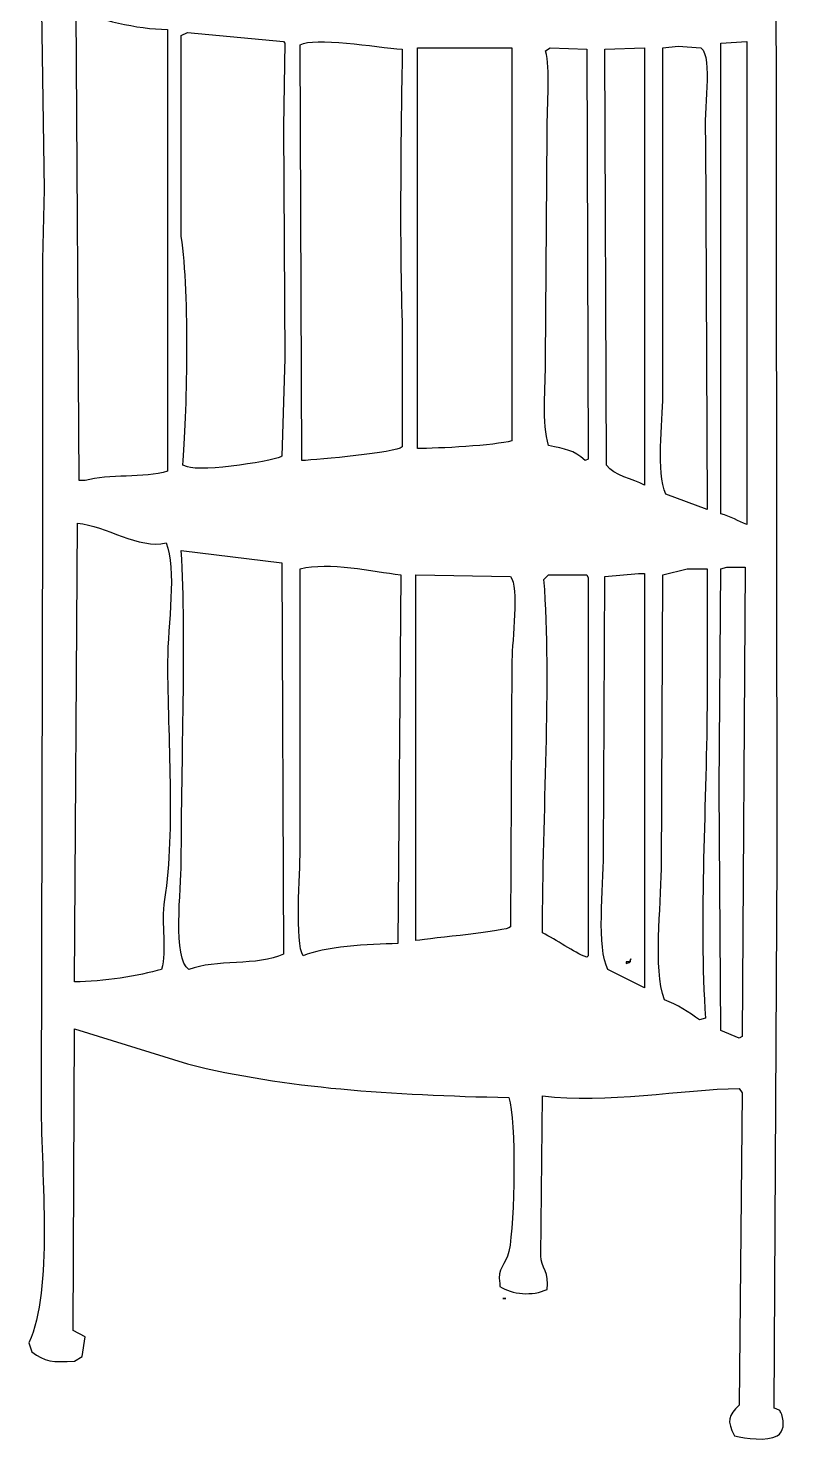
# Model space of a CAD drawing. Header units: centimetres. Extents: x -2.8 to 2.8, y -10.4 to 10.4.
# Drawn here: x -2.8 to 2.81, y -10.37 to 0.11 of the extents above; entities that cross this region are included whole.
import ezdxf

# ---------------------------------------------------------------- set-up
doc = ezdxf.new("R2010")
doc.units = ezdxf.units.CM
doc.header["$MEASUREMENT"] = 0
doc.layers.add('Camada 1', color=7, linetype='Continuous')

msp = doc.modelspace()

# ---------------------------------------------------------------- linework, layer by layer
at = {"layer": 'Camada 1'}
for points, knots in [([(-2.45711, -7.30795), (-2.45711, -7.30795), (-2.46841, -9.54431), (-2.46841, -9.54431), (-2.46841, -9.54431), (-2.46841, -9.54431), (-2.378, -9.58942), (-2.378, -9.58942), (-2.378, -9.58942), (-2.378, -9.58942), (-2.4006, -9.73626), (-2.4006, -9.73626), (-2.4006, -9.73626), (-2.4006, -9.73626), (-2.45712, -9.77015), (-2.45712, -9.77015), (-2.45712, -9.77015), (-2.61804, -9.78087), (-2.68088, -9.77383), (-2.77338, -9.70234), (-2.77338, -9.70234), (-2.77338, -9.70234), (-2.79598, -9.63467), (-2.79598, -9.63467), (-2.79598, -9.63467), (-2.6159, -9.23316), (-2.70364, -8.41518), (-2.7056, -7.86141), (-2.7056, -7.86141), (-2.7056, -7.86141), (-2.6943, -3.50158), (-2.6943, -3.50158), (-2.6943, -3.50158), (-2.6943, -3.50158), (-2.6943, -1.60407), (-2.6943, -1.60407), (-2.6943, -1.60407), (-2.6943, -1.60407), (-2.68306, -1.08445), (-2.68306, -1.08445), (-2.68306, -1.08445), (-2.68306, -1.08445), (-2.70563, 0.40648), (-2.70563, 0.40648), (-2.70563, 0.40648), (-2.70563, 0.40648), (-2.69433, 3.12851), (-2.69433, 3.12851), (-2.69433, 3.12851), (-2.69433, 3.12851), (-2.73947, 7.10433), (-2.73947, 7.10433), (-2.73947, 7.10433), (-2.73947, 7.10433), (-2.75079, 9.44232), (-2.75079, 9.44232), (-2.75079, 9.44232), (-2.75079, 9.44232), (-2.73949, 9.90539), (-2.73949, 9.90539), (-2.73949, 9.90539), (-2.75552, 9.97077), (-2.80048, 9.99826), (-2.78468, 10.09742), (-2.78468, 10.09742), (-2.74124, 10.15698), (-2.68575, 10.17788), (-2.61524, 10.21037), (-2.61524, 10.21037), (-2.54711, 10.16161), (-2.48663, 10.13211), (-2.47972, 10.01836), (-2.47972, 10.01836), (-2.49983, 9.96428), (-2.53277, 9.91131), (-2.52483, 9.87149), (-2.52483, 9.87149), (-2.52483, 9.87149), (-2.50226, 9.82633), (-2.50226, 9.82633), (-2.50226, 9.82633), (-2.25106, 9.955), (-2.12589, 9.98603), (-1.96005, 9.72468), (-1.96005, 9.72468), (-1.96005, 9.72468), (-1.97135, 9.58913), (-1.97135, 9.58913), (-1.97135, 9.58913), (-1.97135, 9.58913), (-2.07303, 9.46491), (-2.07303, 9.46491), (-2.07303, 9.46491), (-2.14105, 9.45856), (-2.18942, 9.44935), (-2.24247, 9.47623), (-2.24247, 9.47623), (-2.24247, 9.47623), (-2.32153, 9.57786), (-2.32153, 9.57786), (-2.32153, 9.57786), (-2.32153, 9.57786), (-2.31029, 9.7247), (-2.31029, 9.7247), (-2.31029, 9.7247), (-2.31029, 9.7247), (-2.19729, 9.72471), (-2.19729, 9.72471), (-2.19729, 9.72471), (-2.19737, 9.65467), (-2.18581, 9.61975), (-2.16342, 9.57787), (-2.16342, 9.57787), (-2.16342, 9.57787), (-2.12955, 9.57786), (-2.12955, 9.57786), (-2.12955, 9.57786), (-2.10468, 9.61612), (-2.09235, 9.62898), (-2.08436, 9.69084), (-2.08436, 9.69084), (-2.08436, 9.69084), (-2.17469, 9.79252), (-2.17469, 9.79252), (-2.17469, 9.79252), (-2.17469, 9.79252), (-2.35545, 9.79252), (-2.35545, 9.79252), (-2.35545, 9.79252), (-2.41149, 9.74373), (-2.45898, 9.67232), (-2.46843, 9.57789), (-2.46843, 9.57789), (-2.29814, 9.22904), (-1.92876, 9.40536), (-1.59864, 9.5101), (-1.59864, 9.5101), (-1.59864, 9.5101), (-0.02847, 10.01839), (-0.02847, 10.01839), (-0.02847, 10.01839), (0.11964, 10.06744), (0.29213, 10.11758), (0.45723, 10.09745), (0.45723, 10.09745), (0.45723, 10.09745), (0.49112, 10.10877), (0.49112, 10.10877), (0.49112, 10.10877), (0.58806, 10.03585), (0.67318, 9.96402), (0.76221, 9.89414), (0.76221, 9.89414), (0.76221, 9.89414), (0.77351, 9.89415), (0.77351, 9.89415), (0.77351, 9.89415), (0.77235, 10.07288), (0.72006, 10.15429), (0.75091, 10.28949), (0.75091, 10.28949), (0.79668, 10.32322), (0.87066, 10.37291), (0.95427, 10.33463), (0.95427, 10.33463), (1.051, 10.29457), (1.05397, 10.22438), (1.03338, 10.12005), (1.03338, 10.12005), (1.22208, 10.1187), (1.81364, 9.76162), (1.98215, 9.64568), (1.98215, 9.64568), (2.09888, 9.56541), (2.23898, 9.42142), (2.41146, 9.40848), (2.41146, 9.40848), (2.41146, 9.40848), (2.43406, 9.43105), (2.43406, 9.43105), (2.43406, 9.43105), (2.5169, 9.49828), (2.51613, 9.64888), (2.50187, 9.75863), (2.50187, 9.75863), (2.46478, 9.78861), (2.45496, 9.82176), (2.41149, 9.84899), (2.41149, 9.84899), (2.41149, 9.84899), (2.37754, 9.83769), (2.37754, 9.83769), (2.37754, 9.83769), (2.35066, 9.7808), (2.34272, 9.72847), (2.33238, 9.6683), (2.33238, 9.6683), (2.36029, 9.63261), (2.34855, 9.62901), (2.40019, 9.61178), (2.40019, 9.61178), (2.39744, 9.67774), (2.38826, 9.70089), (2.41151, 9.73603), (2.41151, 9.73603), (2.41151, 9.73603), (2.42278, 9.75863), (2.42278, 9.75863), (2.42278, 9.75863), (2.42278, 9.75863), (2.45657, 9.73603), (2.45657, 9.73603), (2.45657, 9.73603), (2.45657, 9.73603), (2.44535, 9.55527), (2.44535, 9.55527), (2.44535, 9.55527), (2.44535, 9.55527), (2.37754, 9.47627), (2.37754, 9.47627), (2.37754, 9.47627), (2.37754, 9.47627), (2.33238, 9.49887), (2.33238, 9.49887), (2.33238, 9.49887), (2.33238, 9.49887), (2.25332, 9.55531), (2.25332, 9.55531), (2.25332, 9.55531), (2.23065, 9.75393), (2.27388, 9.84929), (2.33238, 9.9733), (2.33238, 9.9733), (2.33238, 9.9733), (2.47925, 9.98454), (2.47925, 9.98454), (2.47925, 9.98454), (2.47925, 9.98454), (2.47925, 9.99586), (2.47925, 9.99586), (2.47925, 9.99586), (2.46597, 10.04364), (2.42948, 10.07235), (2.45658, 10.08624), (2.45658, 10.08624), (2.47788, 10.14784), (2.49285, 10.18228), (2.54701, 10.21044), (2.54701, 10.21044), (2.60839, 10.22933), (2.68901, 10.21904), (2.73904, 10.19914), (2.73904, 10.19914), (2.80632, 9.98724), (2.69687, 9.69865), (2.73904, 9.32945), (2.73904, 9.32945), (2.73904, 9.32945), (2.73904, 6.02007), (2.73904, 6.02007), (2.73904, 6.02007), (2.73904, 6.02007), (2.75036, -6.05411), (2.75036, -6.05411), (2.75036, -6.05411), (2.75036, -6.05411), (2.72776, -10.12028), (2.72776, -10.12028), (2.72776, -10.12028), (2.77216, -10.13528), (2.76419, -10.12441), (2.78425, -10.16542), (2.78425, -10.16542), (2.80589, -10.22926), (2.79944, -10.29446), (2.75036, -10.32356), (2.75036, -10.32356), (2.67456, -10.36796), (2.51631, -10.34311), (2.4341, -10.32356), (2.4341, -10.32356), (2.37518, -10.21527), (2.38806, -10.17174), (2.46794, -10.09771), (2.46794, -10.09771), (2.46794, -10.09771), (2.49054, -7.78229), (2.49054, -7.78229), (2.49054, -7.78229), (2.49054, -7.78229), (2.46794, -7.74834), (2.46794, -7.74834), (2.46794, -7.74834), (2.04998, -7.75625), (1.48057, -7.86089), (1.01077, -7.80483), (1.01077, -7.80483), (1.01077, -7.80483), (0.9995, -8.99082), (0.9995, -8.99082), (0.9995, -8.99082), (0.99857, -9.07324), (1.06623, -9.11883), (1.04461, -9.23924), (1.04461, -9.23924), (0.93732, -9.29049), (0.78429, -9.27607), (0.69449, -9.2167), (0.69449, -9.2167), (0.69449, -9.2167), (0.69449, -9.1941), (0.69449, -9.1941), (0.69449, -9.1941), (0.66832, -9.07964), (0.74196, -9.0584), (0.76228, -8.95685), (0.76228, -8.95685), (0.80612, -8.73788), (0.81676, -7.98702), (0.76228, -7.81605), (0.76228, -7.81605), (-0.11762, -7.79787), (-0.88565, -7.74879), (-1.62117, -7.56763), (-1.62117, -7.56763), (-1.62117, -7.56763), (-2.45711, -7.30795), (-2.45711, -7.30795)], [0, 0, 0, 0, 0.01204819, 0.01204819, 0.01204819, 0.01204819, 0.02409639, 0.02409639, 0.02409639, 0.02409639, 0.03614458, 0.03614458, 0.03614458, 0.03614458, 0.04819277, 0.04819277, 0.04819277, 0.04819277, 0.06024096, 0.06024096, 0.06024096, 0.06024096, 0.07228916, 0.07228916, 0.07228916, 0.07228916, 0.08433735, 0.08433735, 0.08433735, 0.08433735, 0.09638554, 0.09638554, 0.09638554, 0.09638554, 0.10843373, 0.10843373, 0.10843373, 0.10843373, 0.12048193, 0.12048193, 0.12048193, 0.12048193, 0.13253012, 0.13253012, 0.13253012, 0.13253012, 0.14457831, 0.14457831, 0.14457831, 0.14457831, 0.15662651, 0.15662651, 0.15662651, 0.15662651, 0.1686747, 0.1686747, 0.1686747, 0.1686747, 0.18072289, 0.18072289, 0.18072289, 0.18072289, 0.19277108, 0.19277108, 0.19277108, 0.19277108, 0.20481928, 0.20481928, 0.20481928, 0.20481928, 0.21686747, 0.21686747, 0.21686747, 0.21686747, 0.22891566, 0.22891566, 0.22891566, 0.22891566, 0.24096386, 0.24096386, 0.24096386, 0.24096386, 0.25301205, 0.25301205, 0.25301205, 0.25301205, 0.26506024, 0.26506024, 0.26506024, 0.26506024, 0.27710843, 0.27710843, 0.27710843, 0.27710843, 0.28915663, 0.28915663, 0.28915663, 0.28915663, 0.30120482, 0.30120482, 0.30120482, 0.30120482, 0.31325301, 0.31325301, 0.31325301, 0.31325301, 0.3253012, 0.3253012, 0.3253012, 0.3253012, 0.3373494, 0.3373494, 0.3373494, 0.3373494, 0.34939759, 0.34939759, 0.34939759, 0.34939759, 0.36144578, 0.36144578, 0.36144578, 0.36144578, 0.37349398, 0.37349398, 0.37349398, 0.37349398, 0.38554217, 0.38554217, 0.38554217, 0.38554217, 0.39759036, 0.39759036, 0.39759036, 0.39759036, 0.40963855, 0.40963855, 0.40963855, 0.40963855, 0.42168675, 0.42168675, 0.42168675, 0.42168675, 0.43373494, 0.43373494, 0.43373494, 0.43373494, 0.44578313, 0.44578313, 0.44578313, 0.44578313, 0.45783133, 0.45783133, 0.45783133, 0.45783133, 0.46987952, 0.46987952, 0.46987952, 0.46987952, 0.48192771, 0.48192771, 0.48192771, 0.48192771, 0.4939759, 0.4939759, 0.4939759, 0.4939759, 0.5060241, 0.5060241, 0.5060241, 0.5060241, 0.51807229, 0.51807229, 0.51807229, 0.51807229, 0.53012048, 0.53012048, 0.53012048, 0.53012048, 0.54216867, 0.54216867, 0.54216867, 0.54216867, 0.55421687, 0.55421687, 0.55421687, 0.55421687, 0.56626506, 0.56626506, 0.56626506, 0.56626506, 0.57831325, 0.57831325, 0.57831325, 0.57831325, 0.59036145, 0.59036145, 0.59036145, 0.59036145, 0.60240964, 0.60240964, 0.60240964, 0.60240964, 0.61445783, 0.61445783, 0.61445783, 0.61445783, 0.62650602, 0.62650602, 0.62650602, 0.62650602, 0.63855422, 0.63855422, 0.63855422, 0.63855422, 0.65060241, 0.65060241, 0.65060241, 0.65060241, 0.6626506, 0.6626506, 0.6626506, 0.6626506, 0.6746988, 0.6746988, 0.6746988, 0.6746988, 0.68674699, 0.68674699, 0.68674699, 0.68674699, 0.69879518, 0.69879518, 0.69879518, 0.69879518, 0.71084337, 0.71084337, 0.71084337, 0.71084337, 0.72289157, 0.72289157, 0.72289157, 0.72289157, 0.73493976, 0.73493976, 0.73493976, 0.73493976, 0.74698795, 0.74698795, 0.74698795, 0.74698795, 0.75903614, 0.75903614, 0.75903614, 0.75903614, 0.77108434, 0.77108434, 0.77108434, 0.77108434, 0.78313253, 0.78313253, 0.78313253, 0.78313253, 0.79518072, 0.79518072, 0.79518072, 0.79518072, 0.80722892, 0.80722892, 0.80722892, 0.80722892, 0.81927711, 0.81927711, 0.81927711, 0.81927711, 0.8313253, 0.8313253, 0.8313253, 0.8313253, 0.84337349, 0.84337349, 0.84337349, 0.84337349, 0.85542169, 0.85542169, 0.85542169, 0.85542169, 0.86746988, 0.86746988, 0.86746988, 0.86746988, 0.87951807, 0.87951807, 0.87951807, 0.87951807, 0.89156627, 0.89156627, 0.89156627, 0.89156627, 0.90361446, 0.90361446, 0.90361446, 0.90361446, 0.91566265, 0.91566265, 0.91566265, 0.91566265, 0.92771084, 0.92771084, 0.92771084, 0.92771084, 0.93975904, 0.93975904, 0.93975904, 0.93975904, 0.95180723, 0.95180723, 0.95180723, 0.95180723, 0.96385542, 0.96385542, 0.96385542, 0.96385542, 0.97590361, 0.97590361, 0.97590361, 0.97590361, 1, 1, 1, 1]), ([(-2.44581, 0.23704), (-2.44581, 0.23704), (-2.42321, -3.24173), (-2.42321, -3.24173), (-2.42321, -3.24173), (-2.42321, -3.24173), (-2.37802, -3.24173), (-2.37802, -3.24173), (-2.37802, -3.24173), (-2.20496, -3.19482), (-1.9431, -3.22464), (-1.76808, -3.174), (-1.76808, -3.174), (-1.76808, -3.174), (-1.76808, 0.10154), (-1.76808, 0.10154), (-1.76808, 0.10154), (-2.00149, 0.10179), (-2.277, 0.18121), (-2.44581, 0.23704)], [0, 0, 0, 0, 0.16666667, 0.16666667, 0.16666667, 0.16666667, 0.33333333, 0.33333333, 0.33333333, 0.33333333, 0.5, 0.5, 0.5, 0.5, 0.66666667, 0.66666667, 0.66666667, 0.66666667, 1, 1, 1, 1]), ([(-1.62121, 0.0789), (-1.62121, 0.0789), (-1.66637, 0.0563), (-1.66637, 0.0563), (-1.66637, 0.0563), (-1.66637, 0.0563), (-1.66637, -1.43463), (-1.66637, -1.43463), (-1.66637, -1.43463), (-1.59951, -1.8655), (-1.62615, -2.77591), (-1.65507, -3.12878), (-1.65507, -3.12878), (-1.65507, -3.12878), (-1.6212, -3.14008), (-1.6212, -3.14008), (-1.6212, -3.14008), (-1.52222, -3.1849), (-0.9258, -3.08928), (-0.92085, -3.06108), (-0.92085, -3.06108), (-0.92085, -3.06108), (-0.89825, -2.33824), (-0.89825, -2.33824), (-0.89825, -2.33824), (-0.89825, -2.33824), (-0.90955, -0.62136), (-0.90955, -0.62136), (-0.90955, -0.62136), (-0.90955, -0.62136), (-0.89825, -0.00017), (-0.89825, -0.00017), (-0.89825, -0.00017), (-0.89825, -0.00017), (-0.90955, 0.01113), (-0.90955, 0.01113), (-0.90955, 0.01113), (-0.90955, 0.01113), (-1.62121, 0.0789), (-1.62121, 0.0789)], [0, 0, 0, 0, 0.09090909, 0.09090909, 0.09090909, 0.09090909, 0.18181818, 0.18181818, 0.18181818, 0.18181818, 0.27272727, 0.27272727, 0.27272727, 0.27272727, 0.36363636, 0.36363636, 0.36363636, 0.36363636, 0.45454545, 0.45454545, 0.45454545, 0.45454545, 0.54545455, 0.54545455, 0.54545455, 0.54545455, 0.63636364, 0.63636364, 0.63636364, 0.63636364, 0.72727273, 0.72727273, 0.72727273, 0.72727273, 0.81818182, 0.81818182, 0.81818182, 0.81818182, 1, 1, 1, 1]), ([(-0.77399, -3.09496), (-0.64665, -3.08694), (-0.0766, -3.03625), (-0.02847, -2.99333), (-0.02847, -2.99333), (-0.02847, -2.99333), (-0.02847, -2.13487), (-0.02847, -2.13487), (-0.02847, -2.13487), (-0.05011, -1.4497), (-0.03839, -0.65797), (-0.02847, -0.04532), (-0.02847, -0.04532), (-0.229, -0.02942), (-0.68054, 0.04673), (-0.78528, -0.01143), (-0.78528, -0.01143), (-0.78528, -0.01143), (-0.77399, -3.09496), (-0.77399, -3.09496)], [0, 0, 0, 0, 0.16666667, 0.16666667, 0.16666667, 0.16666667, 0.33333333, 0.33333333, 0.33333333, 0.33333333, 0.5, 0.5, 0.5, 0.5, 0.66666667, 0.66666667, 0.66666667, 0.66666667, 1, 1, 1, 1]), ([(2.52436, 0.01114), (2.52436, 0.01114), (2.33233, -0.00016), (2.33233, -0.00016), (2.33233, -0.00016), (2.33233, -0.00016), (2.33233, -3.49025), (2.33233, -3.49025), (2.33233, -3.49025), (2.40721, -3.50665), (2.46409, -3.54473), (2.52436, -3.56925), (2.52436, -3.56925), (2.52436, -3.56925), (2.52436, 0.01114), (2.52436, 0.01114)], [0, 0, 0, 0, 0.2, 0.2, 0.2, 0.2, 0.4, 0.4, 0.4, 0.4, 0.6, 0.6, 0.6, 0.6, 1, 1, 1, 1]), ([(0.08448, -0.03403), (0.08448, -0.03403), (0.08448, -3.00461), (0.08448, -3.00461), (0.08448, -3.00461), (0.23442, -3.00593), (0.65617, -2.98336), (0.78481, -2.94807), (0.78481, -2.94807), (0.78481, -2.94807), (0.78481, -0.03403), (0.78481, -0.03403), (0.78481, -0.03403), (0.78481, -0.03403), (0.08448, -0.03403), (0.08448, -0.03403)], [0, 0, 0, 0, 0.2, 0.2, 0.2, 0.2, 0.4, 0.4, 0.4, 0.4, 0.6, 0.6, 0.6, 0.6, 1, 1, 1, 1]), ([(1.06717, -0.03403), (1.06717, -0.03403), (1.03338, -0.05663), (1.03338, -0.05663), (1.03338, -0.05663), (1.07235, -0.19532), (1.04468, -0.43438), (1.0446, -0.66657), (1.0446, -0.66657), (1.0446, -0.66657), (1.03338, -2.34948), (1.03338, -2.34948), (1.03338, -2.34948), (1.03327, -2.54932), (1.00525, -2.82091), (1.0559, -2.98205), (1.0559, -2.98205), (1.18473, -3.01174), (1.23701, -3.0124), (1.32705, -3.09497), (1.32705, -3.09497), (1.32705, -3.09497), (1.34965, -3.08367), (1.34965, -3.08367), (1.34965, -3.08367), (1.34965, -3.08367), (1.33833, -0.04533), (1.33833, -0.04533), (1.33833, -0.04533), (1.33833, -0.04533), (1.06717, -0.03403), (1.06717, -0.03403)], [0, 0, 0, 0, 0.11111111, 0.11111111, 0.11111111, 0.11111111, 0.22222222, 0.22222222, 0.22222222, 0.22222222, 0.33333333, 0.33333333, 0.33333333, 0.33333333, 0.44444444, 0.44444444, 0.44444444, 0.44444444, 0.55555556, 0.55555556, 0.55555556, 0.55555556, 0.66666667, 0.66666667, 0.66666667, 0.66666667, 0.77777778, 0.77777778, 0.77777778, 0.77777778, 1, 1, 1, 1]), ([(1.76752, -0.03403), (1.76752, -0.03403), (1.47391, -0.04533), (1.47391, -0.04533), (1.47391, -0.04533), (1.47391, -0.04533), (1.48515, -3.12878), (1.48515, -3.12878), (1.48515, -3.12878), (1.53965, -3.20379), (1.68184, -3.23387), (1.76751, -3.2757), (1.76751, -3.2757), (1.76751, -3.2757), (1.76751, -3.25308), (1.76751, -3.25308), (1.76751, -3.25308), (1.76751, -3.25308), (1.76752, -0.03403), (1.76752, -0.03403)], [0, 0, 0, 0, 0.16666667, 0.16666667, 0.16666667, 0.16666667, 0.33333333, 0.33333333, 0.33333333, 0.33333333, 0.5, 0.5, 0.5, 0.5, 0.66666667, 0.66666667, 0.66666667, 0.66666667, 1, 1, 1, 1]), ([(2.0161, -0.02275), (2.0161, -0.02275), (1.90312, -0.03402), (1.90312, -0.03402), (1.90312, -0.03402), (1.90312, -0.03402), (1.90312, -0.05662), (1.90312, -0.05662), (1.90312, -0.05662), (1.90312, -0.05662), (1.90312, -0.90376), (1.90312, -0.90376), (1.90312, -0.90376), (1.90312, -0.90376), (1.90312, -2.60929), (1.90312, -2.60929), (1.90312, -2.60929), (1.90312, -2.82114), (1.85086, -3.17762), (1.92572, -3.34343), (1.92572, -3.34343), (1.92572, -3.34343), (2.23076, -3.45641), (2.23076, -3.45641), (2.23076, -3.45641), (2.23076, -3.45641), (2.23076, -3.43379), (2.23076, -3.43379), (2.23076, -3.43379), (2.23076, -3.43379), (2.21944, -0.70043), (2.21944, -0.70043), (2.21944, -0.70043), (2.19856, -0.50765), (2.27794, -0.10922), (2.18549, -0.03405), (2.18549, -0.03405), (2.18549, -0.03405), (2.0161, -0.02275), (2.0161, -0.02275)], [0, 0, 0, 0, 0.09090909, 0.09090909, 0.09090909, 0.09090909, 0.18181818, 0.18181818, 0.18181818, 0.18181818, 0.27272727, 0.27272727, 0.27272727, 0.27272727, 0.36363636, 0.36363636, 0.36363636, 0.36363636, 0.45454545, 0.45454545, 0.45454545, 0.45454545, 0.54545455, 0.54545455, 0.54545455, 0.54545455, 0.63636364, 0.63636364, 0.63636364, 0.63636364, 0.72727273, 0.72727273, 0.72727273, 0.72727273, 0.81818182, 0.81818182, 0.81818182, 0.81818182, 1, 1, 1, 1]), ([(-2.43451, -3.55806), (-2.43451, -3.55806), (-2.45711, -6.9578), (-2.45711, -6.9578), (-2.45711, -6.9578), (-2.24483, -6.96066), (-1.98171, -6.91224), (-1.81325, -6.86742), (-1.81325, -6.86742), (-1.76978, -6.71875), (-1.82021, -6.5437), (-1.79068, -6.34786), (-1.79068, -6.34786), (-1.71022, -5.81573), (-1.76811, -5.15798), (-1.76808, -4.58587), (-1.76808, -4.58587), (-1.76805, -4.30763), (-1.69715, -3.89742), (-1.77935, -3.70483), (-1.77935, -3.70483), (-1.97765, -3.75245), (-2.2279, -3.5786), (-2.43451, -3.55806)], [0, 0, 0, 0, 0.14285714, 0.14285714, 0.14285714, 0.14285714, 0.28571429, 0.28571429, 0.28571429, 0.28571429, 0.42857143, 0.42857143, 0.42857143, 0.42857143, 0.57142857, 0.57142857, 0.57142857, 0.57142857, 0.71428571, 0.71428571, 0.71428571, 0.71428571, 1, 1, 1, 1]), ([(-1.66637, -3.76129), (-1.62758, -4.43778), (-1.66634, -5.28757), (-1.66637, -6.07679), (-1.66637, -6.07679), (-1.66642, -6.26319), (-1.73257, -6.79437), (-1.60996, -6.86742), (-1.60996, -6.86742), (-1.41374, -6.79056), (-1.10082, -6.84292), (-0.90958, -6.75452), (-0.90958, -6.75452), (-0.90958, -6.75452), (-0.92088, -3.85172), (-0.92088, -3.85172), (-0.92088, -3.85172), (-0.92088, -3.85172), (-1.66637, -3.76129), (-1.66637, -3.76129)], [0, 0, 0, 0, 0.16666667, 0.16666667, 0.16666667, 0.16666667, 0.33333333, 0.33333333, 0.33333333, 0.33333333, 0.5, 0.5, 0.5, 0.5, 0.66666667, 0.66666667, 0.66666667, 0.66666667, 1, 1, 1, 1]), ([(-0.06236, -6.67541), (-0.06236, -6.67541), (-0.03976, -3.94208), (-0.03976, -3.94208), (-0.03976, -3.94208), (-0.24664, -3.91467), (-0.57163, -3.84286), (-0.7853, -3.89684), (-0.7853, -3.89684), (-0.7853, -3.89684), (-0.7853, -5.98647), (-0.7853, -5.98647), (-0.7853, -5.98647), (-0.7853, -6.14646), (-0.82597, -6.67595), (-0.76273, -6.76575), (-0.76273, -6.76575), (-0.61592, -6.70235), (-0.27527, -6.67565), (-0.06236, -6.67541)], [0, 0, 0, 0, 0.16666667, 0.16666667, 0.16666667, 0.16666667, 0.33333333, 0.33333333, 0.33333333, 0.33333333, 0.5, 0.5, 0.5, 0.5, 0.66666667, 0.66666667, 0.66666667, 0.66666667, 1, 1, 1, 1]), ([(0.07316, -3.94208), (0.07316, -3.94208), (0.07316, -6.65282), (0.07316, -6.65282), (0.07316, -6.65282), (0.19558, -6.63247), (0.74629, -6.58607), (0.77351, -6.55119), (0.77351, -6.55119), (0.77351, -6.55119), (0.78481, -4.57457), (0.78481, -4.57457), (0.78481, -4.57457), (0.78481, -4.42667), (0.83963, -4.03027), (0.77351, -3.95335), (0.77351, -3.95335), (0.77351, -3.95335), (0.07316, -3.94208), (0.07316, -3.94208)], [0, 0, 0, 0, 0.16666667, 0.16666667, 0.16666667, 0.16666667, 0.33333333, 0.33333333, 0.33333333, 0.33333333, 0.5, 0.5, 0.5, 0.5, 0.66666667, 0.66666667, 0.66666667, 0.66666667, 1, 1, 1, 1]), ([(1.05587, -3.94208), (1.05587, -3.94208), (1.02206, -3.97589), (1.02206, -3.97589), (1.02206, -3.97589), (1.07985, -4.75485), (1.01052, -5.71248), (1.01074, -6.5963), (1.01074, -6.5963), (1.11493, -6.6471), (1.24188, -6.7387), (1.33832, -6.77704), (1.33832, -6.77704), (1.33832, -6.77704), (1.34964, -6.76572), (1.34964, -6.76572), (1.34964, -6.76572), (1.34964, -6.76572), (1.34964, -3.96465), (1.34964, -3.96465), (1.34964, -3.96465), (1.34964, -3.96465), (1.33832, -3.94208), (1.33832, -3.94208), (1.33832, -3.94208), (1.33832, -3.94208), (1.05587, -3.94208), (1.05587, -3.94208)], [0, 0, 0, 0, 0.125, 0.125, 0.125, 0.125, 0.25, 0.25, 0.25, 0.25, 0.375, 0.375, 0.375, 0.375, 0.5, 0.5, 0.5, 0.5, 0.625, 0.625, 0.625, 0.625, 0.75, 0.75, 0.75, 0.75, 1, 1, 1, 1]), ([(1.72238, -3.93081), (1.72238, -3.93081), (1.47388, -3.95338), (1.47388, -3.95338), (1.47388, -3.95338), (1.47388, -3.95338), (1.4625, -6.00901), (1.4625, -6.00901), (1.4625, -6.00901), (1.4625, -6.26576), (1.41051, -6.70685), (1.49639, -6.86742), (1.49639, -6.86742), (1.49639, -6.86742), (1.76746, -7.00299), (1.76746, -7.00299), (1.76746, -7.00299), (1.76746, -7.00299), (1.76747, -3.93081), (1.76747, -3.93081), (1.76747, -3.93081), (1.76747, -3.93081), (1.72238, -3.93081), (1.72238, -3.93081)], [0, 0, 0, 0, 0.14285714, 0.14285714, 0.14285714, 0.14285714, 0.28571429, 0.28571429, 0.28571429, 0.28571429, 0.42857143, 0.42857143, 0.42857143, 0.42857143, 0.57142857, 0.57142857, 0.57142857, 0.57142857, 0.71428571, 0.71428571, 0.71428571, 0.71428571, 1, 1, 1, 1]), ([(2.08383, -3.89684), (2.08383, -3.89684), (1.90312, -3.94208), (1.90312, -3.94208), (1.90312, -3.94208), (1.90312, -3.94208), (1.89174, -6.12196), (1.89174, -6.12196), (1.89174, -6.12196), (1.89174, -6.41253), (1.8289, -6.84893), (1.91439, -7.09332), (1.91439, -7.09332), (2.00877, -7.12544), (2.09873, -7.18643), (2.17413, -7.24016), (2.17413, -7.24016), (2.17413, -7.24016), (2.2194, -7.22884), (2.2194, -7.22884), (2.2194, -7.22884), (2.16685, -6.49597), (2.23057, -5.6034), (2.23072, -4.84563), (2.23072, -4.84563), (2.23072, -4.84563), (2.23072, -3.89686), (2.23072, -3.89686), (2.23072, -3.89686), (2.23072, -3.89686), (2.08383, -3.89686), (2.08383, -3.89686), (2.08383, -3.89686), (2.08383, -3.89686), (2.08383, -3.89684), (2.08383, -3.89684)], [0, 0, 0, 0, 0.1, 0.1, 0.1, 0.1, 0.2, 0.2, 0.2, 0.2, 0.3, 0.3, 0.3, 0.3, 0.4, 0.4, 0.4, 0.4, 0.5, 0.5, 0.5, 0.5, 0.6, 0.6, 0.6, 0.6, 0.7, 0.7, 0.7, 0.7, 0.8, 0.8, 0.8, 0.8, 1, 1, 1, 1]), ([(2.37752, -3.88554), (2.37752, -3.88554), (2.33236, -3.89686), (2.33236, -3.89686), (2.33236, -3.89686), (2.33236, -3.89686), (2.32109, -5.52339), (2.32109, -5.52339), (2.32109, -5.52339), (2.32109, -5.52339), (2.33236, -7.3192), (2.33236, -7.3192), (2.33236, -7.3192), (2.33236, -7.3192), (2.46791, -7.37572), (2.46791, -7.37572), (2.46791, -7.37572), (2.46791, -7.37572), (2.49051, -7.36442), (2.49051, -7.36442), (2.49051, -7.36442), (2.49051, -7.36442), (2.51313, -3.88557), (2.51313, -3.88557), (2.51313, -3.88557), (2.51313, -3.88557), (2.37752, -3.88556), (2.37752, -3.88556), (2.37752, -3.88556), (2.37752, -3.88556), (2.37752, -3.88554), (2.37752, -3.88554)], [0, 0, 0, 0, 0.11111111, 0.11111111, 0.11111111, 0.11111111, 0.22222222, 0.22222222, 0.22222222, 0.22222222, 0.33333333, 0.33333333, 0.33333333, 0.33333333, 0.44444444, 0.44444444, 0.44444444, 0.44444444, 0.55555556, 0.55555556, 0.55555556, 0.55555556, 0.66666667, 0.66666667, 0.66666667, 0.66666667, 0.77777778, 0.77777778, 0.77777778, 0.77777778, 1, 1, 1, 1]), ([(1.6659, -6.78833), (1.65727, -6.811), (1.67804, -6.80873), (1.63206, -6.82222), (1.63206, -6.82222), (1.63206, -6.82222), (1.63206, -6.81092), (1.63206, -6.81092), (1.63206, -6.81092), (1.63206, -6.81092), (1.65468, -6.81093), (1.65468, -6.81093), (1.65468, -6.81093), (1.65468, -6.81093), (1.6659, -6.78833), (1.6659, -6.78833)], [0, 0, 0, 0, 0.2, 0.2, 0.2, 0.2, 0.4, 0.4, 0.4, 0.4, 0.6, 0.6, 0.6, 0.6, 1, 1, 1, 1]), ([(0.71705, -9.30709), (0.71705, -9.30709), (0.73964, -9.30709), (0.73964, -9.30709), (0.73964, -9.30709), (0.73964, -9.30709), (0.71705, -9.30709), (0.71705, -9.30709)], [0, 0, 0, 0, 0.33333333, 0.33333333, 0.33333333, 0.33333333, 1, 1, 1, 1])]:
    msp.add_open_spline(points, degree=3, knots=knots, dxfattribs=at)

doc.saveas('drawing.dxf')
